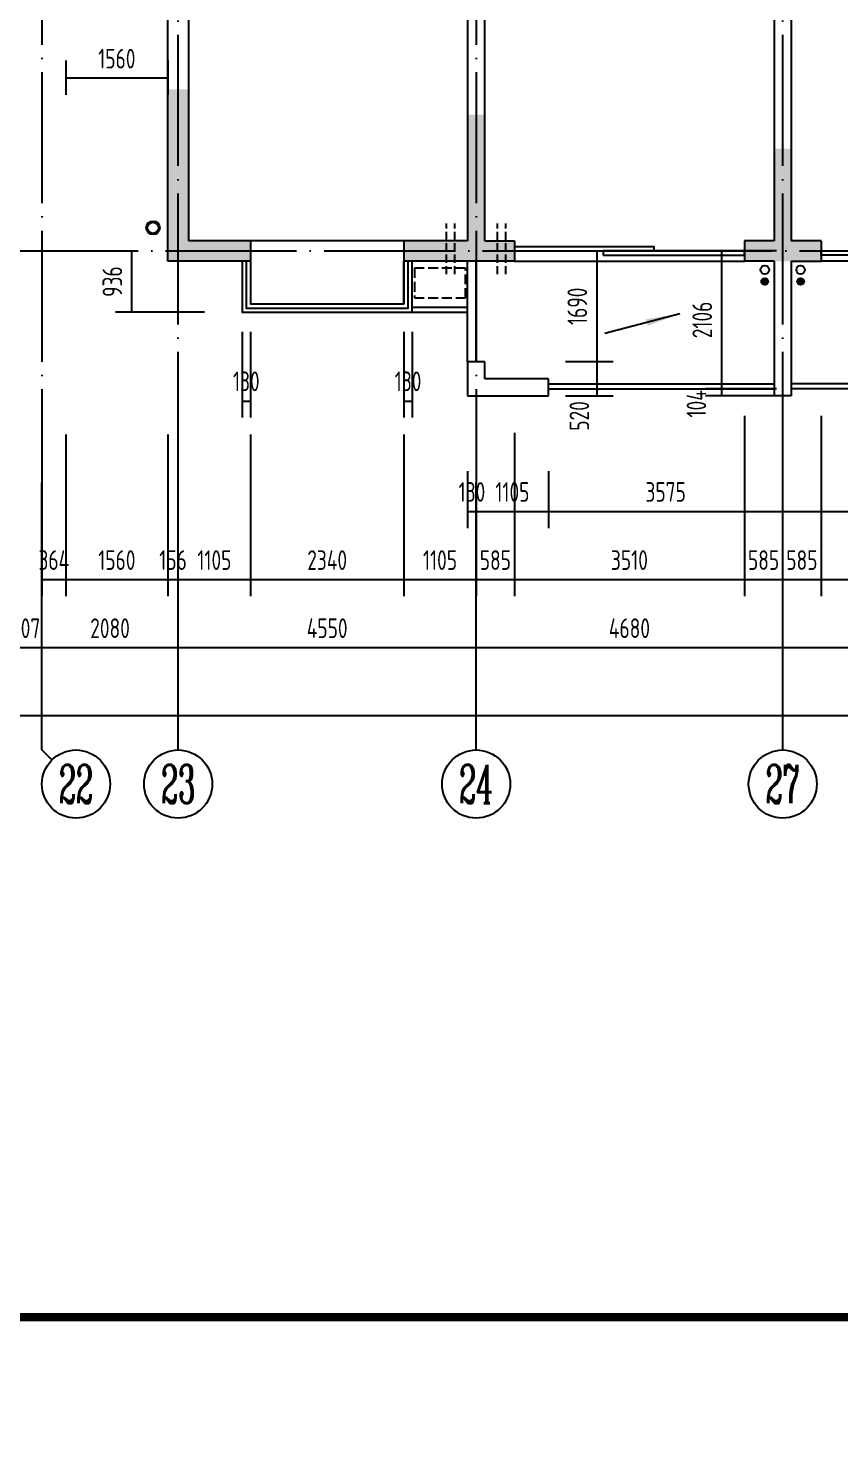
# Model space of a CAD drawing. Extents: x -726032 to 135930, y -151624 to 587044.
# Drawn here: x -435598 to -423210, y 444881 to 466477 of the extents above; entities that cross this region are included whole.
import ezdxf
from ezdxf.enums import TextEntityAlignment as Align

# ---------------------------------------------------------------- set-up
doc = ezdxf.new("R2010")
doc.units = 0
doc.header["$LTSCALE"] = 1000
doc.header["$MEASUREMENT"] = 0
doc.linetypes.add('DASH', pattern=[0.35, 0.25, -0.1])
doc.linetypes.add('DOTE', pattern=[2.42, 2, -0.2, 0.02, -0.2])
doc.layers.get('0').update_dxf_attribs({"linetype": 'CONTINUOUS'})
doc.layers.get('DEFPOINTS').update_dxf_attribs({"color": 1, "linetype": 'CONTINUOUS'})
for name, color, linetype in [('AXIS', 245, 'CONTINUOUS'), ('AXIS_TEXT', 7, 'CONTINUOUS'), ('COLUMN', 170, 'CONTINUOUS'), ('DOTE', 8, 'DOTE'), ('GROUND', 45, 'CONTINUOUS'), ('PUB_DIM', 245, 'CONTINUOUS'), ('PUB_TITLE', 1, 'CONTINUOUS'), ('ROOF', 4, 'CONTINUOUS'), ('WALL', 255, 'CONTINUOUS'), ('WINDOW', 155, 'CONTINUOUS'), ('空调', 245, 'CONTINUOUS'), ('雨水管', 20, 'CONTINUOUS')]:
    doc.layers.add(name, color=color, linetype=linetype)
doc.styles.add('COMPLEX', font='COMPLEX')
doc.styles.add('DIM_FONT', font='isocp.shx', dxfattribs={"width": 0.8})
doc.dimstyles.new('AXIS', dxfattribs={"dimtxt": 300, "dimasz": 1, "dimexe": 250, "dimexo": 300, "dimgap": 150, "dimtad": 1, "dimdec": 0, "dimzin": 0, "dimdsep": 46, "dimtxsty": 'DIM_FONT', "dimcen": 0.09, "dimse1": 1, "dimse2": 1, "dimclrt": 142, "dimadec": 0, "dimazin": 0, "dimtfac": 1, "dimtdec": 0, "dimtix": 1, "dimtmove": 2, "dimatfit": 3, "dimfxl": 1, "dimtolj": 1, "dimtzin": 0, "dimarcsym": 0})
doc.dimstyles.new('DIMA', dxfattribs={"dimtxt": 300, "dimasz": 1, "dimexe": 250, "dimexo": 300, "dimgap": 150, "dimtad": 1, "dimdec": 0, "dimzin": 0, "dimdsep": 46, "dimtxsty": 'DIM_FONT', "dimcen": 0.09, "dimse1": 1, "dimclrt": 142, "dimadec": 0, "dimazin": 0, "dimtfac": 1, "dimtdec": 0, "dimtix": 1, "dimtmove": 2, "dimatfit": 3, "dimfxl": 1, "dimtolj": 1, "dimtzin": 0, "dimarcsym": 0})
doc.dimstyles.new('DIMB', dxfattribs={"dimtxt": 300, "dimasz": 1, "dimexe": 250, "dimexo": 300, "dimgap": 150, "dimtad": 1, "dimdec": 0, "dimzin": 0, "dimdsep": 46, "dimtxsty": 'DIM_FONT', "dimcen": 0.09, "dimse2": 1, "dimclrt": 142, "dimadec": 0, "dimazin": 0, "dimtfac": 1, "dimtdec": 0, "dimtix": 1, "dimtmove": 2, "dimatfit": 3, "dimfxl": 1, "dimtolj": 1, "dimtzin": 0, "dimarcsym": 0})
doc.dimstyles.new('DIMN', dxfattribs={"dimtxt": 300, "dimasz": 1, "dimexe": 250, "dimexo": 300, "dimgap": 150, "dimtad": 1, "dimdec": 0, "dimzin": 0, "dimdsep": 46, "dimtxsty": 'DIM_FONT', "dimcen": 0.09, "dimclrt": 142, "dimadec": 0, "dimazin": 0, "dimtfac": 1, "dimtdec": 0, "dimtix": 1, "dimtmove": 2, "dimatfit": 3, "dimfxl": 1, "dimtolj": 1, "dimtzin": 0, "dimarcsym": 0})

# ---------------------------------------------------------------- blocks, each defined once
blk = doc.blocks.new('*D1716')
at = {"layer": 'DEFPOINTS', "color": 0, "transparency": 16777216}
for p in [(-424080, 460017), (-420505, 460017), (-420505, 459097)]:
    blk.add_point(p, dxfattribs=at)
at = {"layer": 'PUB_DIM', "color": 0, "lineweight": -2, "transparency": 16777216}
for p, q in [((-420505, 459717), (-420505, 458847)), ((-424079, 459097), (-420506, 459097))]:
    blk.add_line(p, q, dxfattribs=at)
at = {"layer": 'PUB_DIM', "color": 0, "transparency": 16777216}
for points in [[(-424079, 459098), (-424079, 459097), (-424080, 459097)], [(-420506, 459098), (-420506, 459097), (-420505, 459097)]]:
    blk.add_solid(points, dxfattribs=at)
at = {"layer": 'PUB_DIM', "color": 142, "transparency": 16777216, "insert": (-422292, 459397), "char_height": 300, "attachment_point": 5, "style": 'DIM_FONT'}
blk.add_mtext('\\A1;3575', dxfattribs=at)
blk = doc.blocks.new('*D490')
at = {"layer": 'DEFPOINTS', "color": 0, "transparency": 16777216}
for p in [(-423495, 460861), (-419985, 460601), (-423495, 458057)]:
    blk.add_point(p, dxfattribs=at)
at = {"layer": 'PUB_DIM', "color": 0, "lineweight": -2, "transparency": 16777216}
for p, q in [((-423495, 460561), (-423495, 457807)), ((-419985, 460301), (-419985, 457807)), ((-419986, 458057), (-423494, 458057))]:
    blk.add_line(p, q, dxfattribs=at)
at = {"layer": 'PUB_DIM', "color": 0, "transparency": 16777216}
for points in [[(-423494, 458058), (-423494, 458057), (-423495, 458057)], [(-419986, 458058), (-419986, 458057), (-419985, 458057)]]:
    blk.add_solid(points, dxfattribs=at)
at = {"layer": 'PUB_DIM', "color": 142, "transparency": 16777216, "insert": (-421740, 458357), "char_height": 300, "attachment_point": 5, "style": 'DIM_FONT'}
blk.add_mtext('\\A1;3510', dxfattribs=at)
blk = doc.blocks.new('*D3164')
at = {"layer": 'AXIS', "color": 0, "lineweight": -2, "transparency": 16777216}
blk.add_line((-419401, 457017), (-424079, 457017), dxfattribs=at)
at = {"layer": 'AXIS', "color": 0, "transparency": 16777216}
for points in [[(-424079, 457018), (-424079, 457017), (-424080, 457017)], [(-419401, 457018), (-419401, 457017), (-419400, 457017)]]:
    blk.add_solid(points, dxfattribs=at)
at = {"layer": 'DEFPOINTS', "color": 0, "transparency": 16777216}
for p in [(-424080, 459535), (-419400, 459535), (-424080, 457017)]:
    blk.add_point(p, dxfattribs=at)
at = {"layer": 'AXIS', "color": 142, "transparency": 16777216, "insert": (-421740, 457317), "char_height": 300, "attachment_point": 5, "style": 'DIM_FONT'}
blk.add_mtext('\\A1;4680', dxfattribs=at)
blk = doc.blocks.new('*D503')
at = {"layer": 'AXIS', "color": 0, "lineweight": -2, "transparency": 16777216}
for p, q in [((-481293, 459235), (-481293, 455727)), ((-412614, 459235), (-412614, 455727)), ((-412615, 455977), (-481292, 455977))]:
    blk.add_line(p, q, dxfattribs=at)
at = {"layer": 'AXIS', "color": 0, "transparency": 16777216}
for points in [[(-481292, 455978), (-481292, 455977), (-481293, 455977)], [(-412615, 455978), (-412615, 455977), (-412614, 455977)]]:
    blk.add_solid(points, dxfattribs=at)
at = {"layer": 'DEFPOINTS', "color": 0, "transparency": 16777216}
for p in [(-481293, 459535), (-412614, 459535), (-481293, 455977)]:
    blk.add_point(p, dxfattribs=at)
at = {"layer": 'AXIS', "color": 142, "transparency": 16777216, "insert": (-446953, 456277), "char_height": 300, "attachment_point": 5, "style": 'DIM_FONT'}
blk.add_mtext('\\A1;68679', dxfattribs=at)
blk = doc.blocks.new('*D3783')
at = {"layer": 'DEFPOINTS', "color": 0, "transparency": 16777216}
for p in [(-433310, 460575), (-432205, 460575), (-433310, 458057)]:
    blk.add_point(p, dxfattribs=at)
at = {"layer": 'PUB_DIM', "color": 0, "lineweight": -2, "transparency": 16777216}
for p, q in [((-432205, 460275), (-432205, 457807)), ((-432206, 458057), (-433309, 458057))]:
    blk.add_line(p, q, dxfattribs=at)
at = {"layer": 'PUB_DIM', "color": 0, "transparency": 16777216}
for points in [[(-433309, 458058), (-433309, 458057), (-433310, 458057)], [(-432206, 458058), (-432206, 458057), (-432205, 458057)]]:
    blk.add_solid(points, dxfattribs=at)
at = {"layer": 'PUB_DIM', "color": 142, "transparency": 16777216, "insert": (-432757, 458357), "char_height": 300, "attachment_point": 5, "style": 'DIM_FONT'}
blk.add_mtext('\\A1;1105', dxfattribs=at)
blk = doc.blocks.new('_AXISO')
blk.add_circle((0, 0), 0.5)
at = {"layer": 'AXIS_TEXT', "style": 'COMPLEX', "width": 1.041667}
blk.add_attdef('A', text='', height=0.56, dxfattribs=at).set_placement((-0.25, -0.28), (0.25, -0.28), align=Align.FIT)
blk = doc.blocks.new('*D3784')
at = {"layer": 'DEFPOINTS', "color": 0, "transparency": 16777216}
for p in [(-434015, 463077), (-432607, 463077), (-432607, 462141)]:
    blk.add_point(p, dxfattribs=at)
at = {"layer": 'PUB_DIM', "color": 0, "lineweight": -2, "transparency": 16777216}
for p, q in [((-434015, 462142), (-434015, 463076)), ((-432907, 462141), (-434265, 462141))]:
    blk.add_line(p, q, dxfattribs=at)
at = {"layer": 'PUB_DIM', "color": 0, "transparency": 16777216}
for points in [[(-434015, 463076), (-434014, 463076), (-434015, 463077)], [(-434015, 462142), (-434014, 462142), (-434015, 462141)]]:
    blk.add_solid(points, dxfattribs=at)
at = {"layer": 'PUB_DIM', "color": 142, "transparency": 16777216, "insert": (-434315, 462609), "char_height": 300, "attachment_point": 5, "rotation": 90, "style": 'DIM_FONT'}
blk.add_mtext('\\A1;936', dxfattribs=at)
blk = doc.blocks.new('*D3377')
at = {"layer": 'AXIS', "color": 0, "lineweight": -2, "transparency": 16777216}
blk.add_line((-428761, 457017), (-433309, 457017), dxfattribs=at)
at = {"layer": 'AXIS', "color": 0, "transparency": 16777216}
for points in [[(-433309, 457018), (-433309, 457017), (-433310, 457017)], [(-428761, 457018), (-428761, 457017), (-428760, 457017)]]:
    blk.add_solid(points, dxfattribs=at)
at = {"layer": 'DEFPOINTS', "color": 0, "transparency": 16777216}
for p in [(-433310, 459535), (-428760, 459535), (-433310, 457017)]:
    blk.add_point(p, dxfattribs=at)
at = {"layer": 'AXIS', "color": 142, "transparency": 16777216, "insert": (-431035, 457317), "char_height": 300, "attachment_point": 5, "style": 'DIM_FONT'}
blk.add_mtext('\\A1;4550', dxfattribs=at)
blk = doc.blocks.new('*D1240')
at = {"layer": 'DEFPOINTS', "color": 0, "transparency": 16777216}
for p in [(-435026, 466287), (-433466, 466287), (-435026, 465713)]:
    blk.add_point(p, dxfattribs=at)
at = {"layer": 'PUB_DIM', "color": 0, "lineweight": -2, "transparency": 16777216}
for p, q in [((-435026, 465987), (-435026, 465463)), ((-433466, 465987), (-433466, 465463)), ((-433467, 465713), (-435025, 465713))]:
    blk.add_line(p, q, dxfattribs=at)
at = {"layer": 'PUB_DIM', "color": 0, "transparency": 16777216}
for points in [[(-435025, 465713), (-435025, 465713), (-435026, 465713)], [(-433467, 465713), (-433467, 465713), (-433466, 465713)]]:
    blk.add_solid(points, dxfattribs=at)
at = {"layer": 'PUB_DIM', "color": 142, "transparency": 16777216, "insert": (-434246, 466013), "char_height": 300, "attachment_point": 5, "style": 'DIM_FONT'}
blk.add_mtext('\\A1;1560', dxfattribs=at)
blk = doc.blocks.new('*D1241')
at = {"layer": 'DEFPOINTS', "color": 0, "transparency": 16777216}
for p in [(-435390, 460575), (-435026, 460575), (-435390, 458057)]:
    blk.add_point(p, dxfattribs=at)
at = {"layer": 'PUB_DIM', "color": 0, "lineweight": -2, "transparency": 16777216}
for p, q in [((-435390, 460275), (-435390, 457807)), ((-435026, 460275), (-435026, 457807)), ((-435391, 458057), (-435392, 458057)), ((-435026, 458057), (-435390, 458057)), ((-435025, 458057), (-435024, 458057))]:
    blk.add_line(p, q, dxfattribs=at)
at = {"layer": 'PUB_DIM', "color": 0, "transparency": 16777216}
for points in [[(-435391, 458058), (-435391, 458057), (-435390, 458057)], [(-435025, 458058), (-435025, 458057), (-435026, 458057)]]:
    blk.add_solid(points, dxfattribs=at)
at = {"layer": 'PUB_DIM', "color": 142, "transparency": 16777216, "insert": (-435208, 458357), "char_height": 300, "attachment_point": 5, "style": 'DIM_FONT'}
blk.add_mtext('\\A1;364', dxfattribs=at)
blk = doc.blocks.new('*D3378')
at = {"layer": 'AXIS', "color": 0, "lineweight": -2, "transparency": 16777216}
for p, q in [((-435898, 457017), (-435899, 457017)), ((-435390, 457017), (-435897, 457017)), ((-435389, 457017), (-435388, 457017))]:
    blk.add_line(p, q, dxfattribs=at)
at = {"layer": 'AXIS', "color": 0, "transparency": 16777216}
for points in [[(-435898, 457018), (-435898, 457017), (-435897, 457017)], [(-435389, 457018), (-435389, 457017), (-435390, 457017)]]:
    blk.add_solid(points, dxfattribs=at)
at = {"layer": 'DEFPOINTS', "color": 0, "transparency": 16777216}
for p in [(-435897, 459535), (-435390, 459535), (-435897, 457017)]:
    blk.add_point(p, dxfattribs=at)
at = {"layer": 'AXIS', "color": 142, "transparency": 16777216, "insert": (-435643, 457317), "char_height": 300, "attachment_point": 5, "style": 'DIM_FONT'}
blk.add_mtext('\\A1;507', dxfattribs=at)
blk = doc.blocks.new('_AXISO1')
blk.add_line((0.354, -0.146), (0.5, 0))
blk.add_circle((0, -0.5), 0.5)
at = {"layer": 'AXIS_TEXT', "style": 'COMPLEX', "width": 1.041667}
blk.add_attdef('A', text='', height=0.56, dxfattribs=at).set_placement((-0.25, -0.78), (0.25, -0.78), align=Align.FIT)
blk = doc.blocks.new('*D2489')
at = {"layer": 'DEFPOINTS', "color": 0, "transparency": 16777216}
for p in [(-433466, 460575), (-433310, 460575), (-433466, 458057)]:
    blk.add_point(p, dxfattribs=at)
at = {"layer": 'PUB_DIM', "color": 0, "lineweight": -2, "transparency": 16777216}
for p, q in [((-433466, 460275), (-433466, 457807)), ((-433467, 458057), (-433468, 458057)), ((-433310, 458057), (-433466, 458057)), ((-433309, 458057), (-433308, 458057))]:
    blk.add_line(p, q, dxfattribs=at)
at = {"layer": 'PUB_DIM', "color": 0, "transparency": 16777216}
for points in [[(-433467, 458058), (-433467, 458057), (-433466, 458057)], [(-433309, 458058), (-433309, 458057), (-433310, 458057)]]:
    blk.add_solid(points, dxfattribs=at)
at = {"layer": 'PUB_DIM', "color": 142, "transparency": 16777216, "insert": (-433388, 458357), "char_height": 300, "attachment_point": 5, "style": 'DIM_FONT'}
blk.add_mtext('\\A1;156', dxfattribs=at)
blk = doc.blocks.new('*D3379')
at = {"layer": 'AXIS', "color": 0, "lineweight": -2, "transparency": 16777216}
blk.add_line((-433311, 457017), (-435389, 457017), dxfattribs=at)
at = {"layer": 'AXIS', "color": 0, "transparency": 16777216}
for points in [[(-435389, 457018), (-435389, 457017), (-435390, 457017)], [(-433311, 457018), (-433311, 457017), (-433310, 457017)]]:
    blk.add_solid(points, dxfattribs=at)
at = {"layer": 'DEFPOINTS', "color": 0, "transparency": 16777216}
for p in [(-435390, 459535), (-433310, 459535), (-435390, 457017)]:
    blk.add_point(p, dxfattribs=at)
at = {"layer": 'AXIS', "color": 142, "transparency": 16777216, "insert": (-434350, 457317), "char_height": 300, "attachment_point": 5, "style": 'DIM_FONT'}
blk.add_mtext('\\A1;2080', dxfattribs=at)
blk = doc.blocks.new('*D1243')
at = {"layer": 'DEFPOINTS', "color": 0, "transparency": 16777216}
for p in [(-435026, 460575), (-433466, 460575), (-435026, 458057)]:
    blk.add_point(p, dxfattribs=at)
at = {"layer": 'PUB_DIM', "color": 0, "lineweight": -2, "transparency": 16777216}
for p, q in [((-435026, 460275), (-435026, 457807)), ((-433466, 460275), (-433466, 457807)), ((-433467, 458057), (-435025, 458057))]:
    blk.add_line(p, q, dxfattribs=at)
at = {"layer": 'PUB_DIM', "color": 0, "transparency": 16777216}
for points in [[(-435025, 458058), (-435025, 458057), (-435026, 458057)], [(-433467, 458058), (-433467, 458057), (-433466, 458057)]]:
    blk.add_solid(points, dxfattribs=at)
at = {"layer": 'PUB_DIM', "color": 142, "transparency": 16777216, "insert": (-434246, 458357), "char_height": 300, "attachment_point": 5, "style": 'DIM_FONT'}
blk.add_mtext('\\A1;1560', dxfattribs=at)
blk = doc.blocks.new('*D2500')
at = {"layer": 'DEFPOINTS', "color": 0, "transparency": 16777216}
for p in [(-424665, 460861), (-424080, 460861), (-424665, 458057)]:
    blk.add_point(p, dxfattribs=at)
at = {"layer": 'PUB_DIM', "color": 0, "lineweight": -2, "transparency": 16777216}
for p, q in [((-424665, 460561), (-424665, 457807)), ((-424666, 458057), (-424667, 458057)), ((-424080, 458057), (-424665, 458057)), ((-424079, 458057), (-424078, 458057))]:
    blk.add_line(p, q, dxfattribs=at)
at = {"layer": 'PUB_DIM', "color": 0, "transparency": 16777216}
for points in [[(-424666, 458058), (-424666, 458057), (-424665, 458057)], [(-424079, 458058), (-424079, 458057), (-424080, 458057)]]:
    blk.add_solid(points, dxfattribs=at)
at = {"layer": 'PUB_DIM', "color": 142, "transparency": 16777216, "insert": (-424372, 458357), "char_height": 300, "attachment_point": 5, "style": 'DIM_FONT'}
blk.add_mtext('\\A1;585', dxfattribs=at)
blk = doc.blocks.new('*D3791')
at = {"layer": 'DEFPOINTS', "color": 0, "transparency": 16777216}
for p in [(-424080, 460861), (-423495, 460861), (-424080, 458057)]:
    blk.add_point(p, dxfattribs=at)
at = {"layer": 'PUB_DIM', "color": 0, "lineweight": -2, "transparency": 16777216}
for p, q in [((-423495, 460561), (-423495, 457807)), ((-424081, 458057), (-424082, 458057)), ((-423495, 458057), (-424080, 458057)), ((-423494, 458057), (-423493, 458057))]:
    blk.add_line(p, q, dxfattribs=at)
at = {"layer": 'PUB_DIM', "color": 0, "transparency": 16777216}
for points in [[(-424081, 458058), (-424081, 458057), (-424080, 458057)], [(-423494, 458058), (-423494, 458057), (-423495, 458057)]]:
    blk.add_solid(points, dxfattribs=at)
at = {"layer": 'PUB_DIM', "color": 142, "transparency": 16777216, "insert": (-423787, 458357), "char_height": 300, "attachment_point": 5, "style": 'DIM_FONT'}
blk.add_mtext('\\A1;585', dxfattribs=at)
blk = doc.blocks.new('*D2501')
at = {"layer": 'DEFPOINTS', "color": 0, "transparency": 16777216}
for p in [(-428760, 460017), (-427655, 460017), (-427655, 459097)]:
    blk.add_point(p, dxfattribs=at)
at = {"layer": 'PUB_DIM', "color": 0, "lineweight": -2, "transparency": 16777216}
for p, q in [((-427655, 459717), (-427655, 458847)), ((-428759, 459097), (-427656, 459097))]:
    blk.add_line(p, q, dxfattribs=at)
at = {"layer": 'PUB_DIM', "color": 0, "transparency": 16777216}
for points in [[(-428759, 459098), (-428759, 459097), (-428760, 459097)], [(-427656, 459098), (-427656, 459097), (-427655, 459097)]]:
    blk.add_solid(points, dxfattribs=at)
at = {"layer": 'PUB_DIM', "color": 142, "transparency": 16777216, "insert": (-428207, 459397), "char_height": 300, "attachment_point": 5, "style": 'DIM_FONT'}
blk.add_mtext('\\A1;1105', dxfattribs=at)
blk = doc.blocks.new('*D1250')
at = {"layer": 'DEFPOINTS', "color": 0, "transparency": 16777216}
for p in [(-428760, 460601), (-428175, 460601), (-428760, 458057)]:
    blk.add_point(p, dxfattribs=at)
at = {"layer": 'PUB_DIM', "color": 0, "lineweight": -2, "transparency": 16777216}
for p, q in [((-428760, 460301), (-428760, 457807)), ((-428175, 460301), (-428175, 457807)), ((-428761, 458057), (-428762, 458057)), ((-428175, 458057), (-428760, 458057)), ((-428174, 458057), (-428173, 458057))]:
    blk.add_line(p, q, dxfattribs=at)
at = {"layer": 'PUB_DIM', "color": 0, "transparency": 16777216}
for points in [[(-428761, 458058), (-428761, 458057), (-428760, 458057)], [(-428174, 458058), (-428174, 458057), (-428175, 458057)]]:
    blk.add_solid(points, dxfattribs=at)
at = {"layer": 'PUB_DIM', "color": 142, "transparency": 16777216, "insert": (-428467, 458357), "char_height": 300, "attachment_point": 5, "style": 'DIM_FONT'}
blk.add_mtext('\\A1;585', dxfattribs=at)
blk = doc.blocks.new('*D3792')
at = {"layer": 'DEFPOINTS', "color": 0, "transparency": 16777216}
for p in [(-428890, 460017), (-428760, 460017), (-428760, 459097)]:
    blk.add_point(p, dxfattribs=at)
at = {"layer": 'PUB_DIM', "color": 0, "lineweight": -2, "transparency": 16777216}
for p, q in [((-428890, 459717), (-428890, 458847)), ((-428891, 459097), (-428892, 459097)), ((-428890, 459097), (-428760, 459097)), ((-428759, 459097), (-428758, 459097))]:
    blk.add_line(p, q, dxfattribs=at)
at = {"layer": 'PUB_DIM', "color": 0, "transparency": 16777216}
for points in [[(-428891, 459098), (-428891, 459097), (-428890, 459097)], [(-428759, 459098), (-428759, 459097), (-428760, 459097)]]:
    blk.add_solid(points, dxfattribs=at)
at = {"layer": 'PUB_DIM', "color": 142, "transparency": 16777216, "insert": (-428825, 459397), "char_height": 300, "attachment_point": 5, "style": 'DIM_FONT'}
blk.add_mtext('\\A1;130', dxfattribs=at)
blk = doc.blocks.new('*D3793')
at = {"layer": 'DEFPOINTS', "color": 0, "transparency": 16777216}
for p in [(-427655, 460017), (-424080, 460017), (-424080, 459097)]:
    blk.add_point(p, dxfattribs=at)
at = {"layer": 'PUB_DIM', "color": 0, "lineweight": -2, "transparency": 16777216}
for p, q in [((-427655, 459717), (-427655, 458847)), ((-427654, 459097), (-424081, 459097))]:
    blk.add_line(p, q, dxfattribs=at)
at = {"layer": 'PUB_DIM', "color": 0, "transparency": 16777216}
for points in [[(-427654, 459098), (-427654, 459097), (-427655, 459097)], [(-424081, 459098), (-424081, 459097), (-424080, 459097)]]:
    blk.add_solid(points, dxfattribs=at)
at = {"layer": 'PUB_DIM', "color": 142, "transparency": 16777216, "insert": (-425867, 459397), "char_height": 300, "attachment_point": 5, "style": 'DIM_FONT'}
blk.add_mtext('\\A1;3575', dxfattribs=at)
blk = doc.blocks.new('*D1251')
at = {"layer": 'DEFPOINTS', "color": 0, "transparency": 16777216}
for p in [(-424665, 460861), (-428175, 460601), (-428175, 458057)]:
    blk.add_point(p, dxfattribs=at)
at = {"layer": 'PUB_DIM', "color": 0, "lineweight": -2, "transparency": 16777216}
for p, q in [((-424665, 460561), (-424665, 457807)), ((-428175, 460301), (-428175, 457807)), ((-424666, 458057), (-428174, 458057))]:
    blk.add_line(p, q, dxfattribs=at)
at = {"layer": 'PUB_DIM', "color": 0, "transparency": 16777216}
for points in [[(-428174, 458058), (-428174, 458057), (-428175, 458057)], [(-424666, 458058), (-424666, 458057), (-424665, 458057)]]:
    blk.add_solid(points, dxfattribs=at)
at = {"layer": 'PUB_DIM', "color": 142, "transparency": 16777216, "insert": (-426420, 458357), "char_height": 300, "attachment_point": 5, "style": 'DIM_FONT'}
blk.add_mtext('\\A1;3510', dxfattribs=at)
blk = doc.blocks.new('*D3382')
at = {"layer": 'AXIS', "color": 0, "lineweight": -2, "transparency": 16777216}
blk.add_line((-424081, 457017), (-428759, 457017), dxfattribs=at)
at = {"layer": 'AXIS', "color": 0, "transparency": 16777216}
for points in [[(-428759, 457018), (-428759, 457017), (-428760, 457017)], [(-424081, 457018), (-424081, 457017), (-424080, 457017)]]:
    blk.add_solid(points, dxfattribs=at)
at = {"layer": 'DEFPOINTS', "color": 0, "transparency": 16777216}
for p in [(-428760, 459535), (-424080, 459535), (-428760, 457017)]:
    blk.add_point(p, dxfattribs=at)
at = {"layer": 'AXIS', "color": 142, "transparency": 16777216, "insert": (-426420, 457317), "char_height": 300, "attachment_point": 5, "style": 'DIM_FONT'}
blk.add_mtext('\\A1;4680', dxfattribs=at)
blk = doc.blocks.new('*D1252')
at = {"layer": 'DEFPOINTS', "color": 0, "transparency": 16777216}
for p in [(-432335, 462141), (-432205, 462141), (-432205, 460786)]:
    blk.add_point(p, dxfattribs=at)
at = {"layer": 'PUB_DIM', "color": 0, "lineweight": -2, "transparency": 16777216}
for p, q in [((-432335, 461841), (-432335, 460536)), ((-432205, 461841), (-432205, 460536)), ((-432336, 460786), (-432337, 460786)), ((-432335, 460786), (-432205, 460786)), ((-432204, 460786), (-432203, 460786))]:
    blk.add_line(p, q, dxfattribs=at)
at = {"layer": 'PUB_DIM', "color": 0, "transparency": 16777216}
for points in [[(-432336, 460787), (-432336, 460786), (-432335, 460786)], [(-432204, 460787), (-432204, 460786), (-432205, 460786)]]:
    blk.add_solid(points, dxfattribs=at)
at = {"layer": 'PUB_DIM', "color": 142, "transparency": 16777216, "insert": (-432270, 461086), "char_height": 300, "attachment_point": 5, "style": 'DIM_FONT'}
blk.add_mtext('\\A1;130', dxfattribs=at)
blk = doc.blocks.new('*D1253')
at = {"layer": 'DEFPOINTS', "color": 0, "transparency": 16777216}
for p in [(-432205, 460575), (-429865, 460575), (-432205, 458057)]:
    blk.add_point(p, dxfattribs=at)
at = {"layer": 'PUB_DIM', "color": 0, "lineweight": -2, "transparency": 16777216}
for p, q in [((-432205, 460275), (-432205, 457807)), ((-429865, 460275), (-429865, 457807)), ((-429866, 458057), (-432204, 458057))]:
    blk.add_line(p, q, dxfattribs=at)
at = {"layer": 'PUB_DIM', "color": 0, "transparency": 16777216}
for points in [[(-432204, 458058), (-432204, 458057), (-432205, 458057)], [(-429866, 458058), (-429866, 458057), (-429865, 458057)]]:
    blk.add_solid(points, dxfattribs=at)
at = {"layer": 'PUB_DIM', "color": 142, "transparency": 16777216, "insert": (-431035, 458357), "char_height": 300, "attachment_point": 5, "style": 'DIM_FONT'}
blk.add_mtext('\\A1;2340', dxfattribs=at)
blk = doc.blocks.new('*D2502')
at = {"layer": 'DEFPOINTS', "color": 0, "transparency": 16777216}
for p in [(-429865, 460575), (-428760, 460601), (-429865, 458057)]:
    blk.add_point(p, dxfattribs=at)
at = {"layer": 'PUB_DIM', "color": 0, "lineweight": -2, "transparency": 16777216}
for p, q in [((-429865, 460275), (-429865, 457807)), ((-428761, 458057), (-429864, 458057))]:
    blk.add_line(p, q, dxfattribs=at)
at = {"layer": 'PUB_DIM', "color": 0, "transparency": 16777216}
for points in [[(-429864, 458058), (-429864, 458057), (-429865, 458057)], [(-428761, 458058), (-428761, 458057), (-428760, 458057)]]:
    blk.add_solid(points, dxfattribs=at)
at = {"layer": 'PUB_DIM', "color": 142, "transparency": 16777216, "insert": (-429312, 458357), "char_height": 300, "attachment_point": 5, "style": 'DIM_FONT'}
blk.add_mtext('\\A1;1105', dxfattribs=at)
blk = doc.blocks.new('*D1254')
at = {"layer": 'DEFPOINTS', "color": 0, "transparency": 16777216}
for p in [(-429865, 462141), (-429735, 462141), (-429735, 460786)]:
    blk.add_point(p, dxfattribs=at)
at = {"layer": 'PUB_DIM', "color": 0, "lineweight": -2, "transparency": 16777216}
for p, q in [((-429865, 461841), (-429865, 460536)), ((-429735, 461841), (-429735, 460536)), ((-429866, 460786), (-429867, 460786)), ((-429865, 460786), (-429735, 460786)), ((-429734, 460786), (-429733, 460786))]:
    blk.add_line(p, q, dxfattribs=at)
at = {"layer": 'PUB_DIM', "color": 0, "transparency": 16777216}
for points in [[(-429866, 460787), (-429866, 460786), (-429865, 460786)], [(-429734, 460787), (-429734, 460786), (-429735, 460786)]]:
    blk.add_solid(points, dxfattribs=at)
at = {"layer": 'PUB_DIM', "color": 142, "transparency": 16777216, "insert": (-429800, 461086), "char_height": 300, "attachment_point": 5, "style": 'DIM_FONT'}
blk.add_mtext('\\A1;130', dxfattribs=at)
blk = doc.blocks.new('*D3963')
at = {"layer": 'DEFPOINTS', "color": 0, "transparency": 16777216}
for p in [(-427698, 461387), (-427698, 460867), (-426916, 460867)]:
    blk.add_point(p, dxfattribs=at)
at = {"layer": 'PUB_DIM', "color": 0, "lineweight": -2, "transparency": 16777216}
for p, q in [((-427398, 461387), (-426666, 461387)), ((-426916, 461386), (-426916, 460868)), ((-427398, 460867), (-426666, 460867))]:
    blk.add_line(p, q, dxfattribs=at)
at = {"layer": 'PUB_DIM', "color": 0, "transparency": 16777216}
for points in [[(-426916, 461386), (-426916, 461386), (-426916, 461387)], [(-426916, 460868), (-426916, 460868), (-426916, 460867)]]:
    blk.add_solid(points, dxfattribs=at)
at = {"layer": 'PUB_DIM', "color": 142, "transparency": 16777216, "insert": (-427185, 460558), "char_height": 300, "attachment_point": 5, "rotation": 90, "style": 'DIM_FONT'}
blk.add_mtext('\\A1;520', dxfattribs=at)
blk = doc.blocks.new('*D3964')
at = {"layer": 'DEFPOINTS', "color": 0, "transparency": 16777216}
for p in [(-427880, 463077), (-427698, 461387), (-426916, 461387)]:
    blk.add_point(p, dxfattribs=at)
at = {"layer": 'PUB_DIM', "color": 0, "lineweight": -2, "transparency": 16777216}
for p, q in [((-427580, 463077), (-426666, 463077)), ((-426916, 463076), (-426916, 461388)), ((-427398, 461387), (-426666, 461387))]:
    blk.add_line(p, q, dxfattribs=at)
at = {"layer": 'PUB_DIM', "color": 0, "transparency": 16777216}
for points in [[(-426916, 463076), (-426916, 463076), (-426916, 463077)], [(-426916, 461388), (-426916, 461388), (-426916, 461387)]]:
    blk.add_solid(points, dxfattribs=at)
at = {"layer": 'PUB_DIM', "color": 142, "transparency": 16777216, "insert": (-427216, 462232), "char_height": 300, "attachment_point": 5, "rotation": 90, "style": 'DIM_FONT'}
blk.add_mtext('\\A1;1690', dxfattribs=at)
blk = doc.blocks.new('_ARROW')
blk.add_solid([(0, 0), (-1, 0.1), (-1, -0.1)])
blk = doc.blocks.new('*D3962')
at = {"layer": 'DEFPOINTS', "color": 0, "transparency": 16777216}
for p in [(-425008, 463077), (-423874, 463077), (-423874, 460971)]:
    blk.add_point(p, dxfattribs=at)
at = {"layer": 'PUB_DIM', "color": 0, "lineweight": -2, "transparency": 16777216}
for p, q in [((-424174, 463077), (-425258, 463077)), ((-425008, 460972), (-425008, 463076)), ((-424174, 460971), (-425258, 460971))]:
    blk.add_line(p, q, dxfattribs=at)
at = {"layer": 'PUB_DIM', "color": 0, "transparency": 16777216}
for points in [[(-425008, 463076), (-425007, 463076), (-425008, 463077)], [(-425008, 460972), (-425007, 460972), (-425008, 460971)]]:
    blk.add_solid(points, dxfattribs=at)
at = {"layer": 'PUB_DIM', "color": 142, "transparency": 16777216, "insert": (-425308, 462024), "char_height": 300, "attachment_point": 5, "rotation": 90, "style": 'DIM_FONT'}
blk.add_mtext('\\A1;2106', dxfattribs=at)
blk = doc.blocks.new('*D3961')
at = {"layer": 'DEFPOINTS', "color": 0, "transparency": 16777216}
for p in [(-425008, 460971), (-423874, 460971), (-423874, 460867)]:
    blk.add_point(p, dxfattribs=at)
at = {"layer": 'PUB_DIM', "color": 0, "lineweight": -2, "transparency": 16777216}
for p, q in [((-424174, 460971), (-425258, 460971)), ((-424174, 460867), (-425258, 460867)), ((-425008, 460972), (-425008, 460973)), ((-425008, 460867), (-425008, 460971)), ((-425008, 460866), (-425008, 460865))]:
    blk.add_line(p, q, dxfattribs=at)
at = {"layer": 'PUB_DIM', "color": 0, "transparency": 16777216}
for points in [[(-425008, 460972), (-425007, 460972), (-425008, 460971)], [(-425008, 460866), (-425007, 460866), (-425008, 460867)]]:
    blk.add_solid(points, dxfattribs=at)
at = {"layer": 'PUB_DIM', "color": 142, "transparency": 16777216, "insert": (-425398, 460743), "char_height": 300, "attachment_point": 5, "rotation": 90, "style": 'DIM_FONT'}
blk.add_mtext('\\A1;104', dxfattribs=at)

msp = doc.modelspace()

# ---------------------------------------------------------------- hatches: boundary and pattern name
at = {"layer": '雨水管'}
h = msp.add_hatch(dxfattribs=at)
h.set_pattern_fill('ANSI31', color=256, scale=130, style=0)
h.set_pattern_definition([(45, (-945109.378, 804642.36), (-11.4904852, 11.4904852), [])])
h.paths.add_polyline_path([(-424405.6, 462610.6, 1), (-424301.6, 462610.6, 1)])
h = msp.add_hatch(dxfattribs=at)
h.set_pattern_fill('ANSI31', color=256, scale=130, style=0)
h.set_pattern_definition([(135, (96949.637, 804642.36), (11.4904852, 11.4904852), [])])
h.paths.add_polyline_path([(-423858.2, 462610.6, 1), (-423754.2, 462610.6, 1)])

# ---------------------------------------------------------------- linework, layer by layer
at = {"layer": 'AXIS'}
for p, q in [((-435389.9, 455457.5), (-435389.9, 459534.9)), ((-433309.9, 455457.5), (-433309.9, 459534.9)), ((-428759.9, 455457.5), (-428759.9, 459534.9)), ((-424079.9, 455457.5), (-424079.9, 459534.9))]:
    msp.add_line(p, q, dxfattribs=at)
at = {"layer": 'COLUMN'}
for points in [[(-433465.9, 465546.9), (-433465.9, 462920.9), (-433153.9, 465546.9), (-433153.9, 463232.9)], [(-428889.9, 465156.9), (-428889.9, 463232.9), (-428629.9, 465156.9), (-428629.9, 463232.9)], [(-424209.9, 463232.9), (-424209.9, 464636.9), (-423949.9, 463232.9), (-423949.9, 464636.9)], [(-433465.9, 462920.9), (-433153.9, 463232.9), (-432204.9, 462920.9), (-432204.9, 463232.9)], [(-429864.9, 463232.9), (-429864.9, 462920.9), (-428174.9, 463232.9), (-428174.9, 462920.9)], [(-424664.9, 463232.9), (-424664.9, 462920.9), (-423494.9, 463232.9), (-423494.9, 462920.9)]]:
    msp.add_solid(points, dxfattribs=at)
at = {"layer": 'DOTE'}
for p, q in [((-435389.9, 490006.5), (-435389.9, 459534.9)), ((-428759.9, 490006.5), (-428759.9, 459534.9)), ((-424079.9, 459534.9), (-424079.9, 471916.9)), ((-433309.9, 459534.9), (-433309.9, 470876.9)), ((-481902.2, 463076.9), (-412270.4, 463076.9))]:
    msp.add_line(p, q, dxfattribs=at)
at = {"layer": 'GROUND'}
for p, q in [((-428174.9, 462920.9), (-424664.9, 462920.9)), ((-419984.9, 462920.9), (-423494.9, 462920.9))]:
    msp.add_line(p, q, dxfattribs=at)
at = {"layer": 'PUB_TITLE'}
for points, const_width in [([(-495405.4, 445498.4), (-398815.4, 445498.4), (-398815.4, 500098.4), (-495405.4, 500098.4)], 0.234), ([(-492805.4, 446798.4), (-400115.4, 446798.4), (-400115.4, 498798.4), (-492805.4, 498798.4)], 130), ([(-495405.4, 390898.4), (-398815.4, 390898.4), (-398815.4, 445498.4), (-495405.4, 445498.4)], 0.234)]:
    msp.add_lwpolyline(points, close=True, dxfattribs=dict(at, const_width=const_width))
at = {"layer": 'ROOF'}
for p, q in [((-428889.9, 461386.7), (-428889.9, 462920.9)), ((-428759.9, 461386.7), (-428759.9, 462920.9)), ((-429734.9, 462218.9), (-428889.9, 462218.9)), ((-429734.9, 462140.9), (-428889.9, 462140.9))]:
    msp.add_line(p, q, dxfattribs=at)
for points in [[(-427654.9, 461048.7), (-424209.9, 461048.7)], [(-427654.9, 460970.7), (-424209.9, 460970.7)], [(-420504.9, 461048.7), (-423949.9, 461048.7)], [(-420504.9, 460970.7), (-423949.9, 460970.7)]]:
    msp.add_lwpolyline(points, dxfattribs=at)
at = {"layer": 'WALL'}
for p, q in [((-423949.9, 471786.9), (-423949.9, 463232.9)), ((-433465.9, 462920.9), (-433465.9, 469706.9)), ((-428629.9, 463232.9), (-428629.9, 469420.9)), ((-424209.9, 469108.9), (-424209.9, 463232.9)), ((-433153.9, 468328.9), (-433153.9, 463232.9)), ((-428889.9, 468328.9), (-428889.9, 463232.9)), ((-432204.9, 463232.9), (-433153.9, 463232.9)), ((-432204.9, 463232.9), (-432204.9, 462920.9)), ((-429864.9, 463232.9), (-429864.9, 462920.9)), ((-428889.9, 463232.9), (-429864.9, 463232.9)), ((-428629.9, 463232.9), (-428174.9, 463232.9)), ((-428174.9, 463232.9), (-428174.9, 462920.9)), ((-424664.9, 463232.9), (-424664.9, 462920.9)), ((-424209.9, 463232.9), (-424664.9, 463232.9)), ((-423494.9, 463232.9), (-423949.9, 463232.9)), ((-423494.9, 463232.9), (-423494.9, 462920.9)), ((-432204.9, 462920.9), (-433465.9, 462920.9)), ((-428174.9, 462920.9), (-429864.9, 462920.9)), ((-424209.9, 462920.9), (-424664.9, 462920.9)), ((-424209.9, 462920.9), (-424209.9, 460866.9)), ((-423949.9, 462920.9), (-423494.9, 462920.9)), ((-423949.9, 462920.9), (-423949.9, 460866.9)), ((-423949.9, 460866.9), (-424209.9, 460866.9))]:
    msp.add_line(p, q, dxfattribs=at)
at = {"layer": 'WALL', "color": 255}
for p, q in [((-428889.9, 461386.7), (-428889.9, 460866.7)), ((-428629.9, 461126.7), (-428629.9, 461386.7)), ((-427654.9, 461126.7), (-428629.9, 461126.7)), ((-427654.9, 460866.7), (-427654.9, 461126.7)), ((-428889.9, 460866.7), (-427654.9, 460866.7))]:
    msp.add_line(p, q, dxfattribs=at)
at = {"layer": 'WALL', "color": 0}
msp.add_line((-428629.9, 461386.7), (-428889.9, 461386.7), dxfattribs=at)
at = {"layer": 'WINDOW'}
msp.add_line((-429864.9, 463232.9), (-432204.9, 463232.9), dxfattribs=at)
for points in [[(-428174.9, 463076.9), (-426042.9, 463076.9), (-426042.9, 463141.9), (-428174.9, 463141.9)], [(-426822.9, 463011.9), (-424664.9, 463011.9), (-424664.9, 463076.9), (-426822.9, 463076.9)], [(-421336.9, 463011.9), (-423494.9, 463011.9), (-423494.9, 463076.9), (-421336.9, 463076.9)]]:
    msp.add_lwpolyline(points, close=True, dxfattribs=at)
for points in [[(-432334.9, 462920.9), (-432334.9, 462140.9), (-429734.9, 462140.9), (-429734.9, 462920.9)], [(-432269.9, 462920.9), (-432269.9, 462205.9), (-429799.9, 462205.9), (-429799.9, 462920.9)], [(-432204.9, 462920.9), (-432204.9, 462270.9), (-429864.9, 462270.9), (-429864.9, 462920.9)], [(-429864.9, 462920.9), (-429864.9, 462270.9)]]:
    msp.add_lwpolyline(points, dxfattribs=at)
at = {"layer": '空调', "linetype": 'DASH', "ltscale": 0.5}
for p, q in [((-429214.9, 462721.2), (-429214.9, 463495.1)), ((-429084.9, 462721.2), (-429084.9, 463495.1)), ((-428434.9, 462721.2), (-428434.9, 463495.1)), ((-428304.9, 462721.2), (-428304.9, 463495.1))]:
    msp.add_line(p, q, dxfattribs=at)
at = {"layer": '空调', "linetype": 'DASH', "ltscale": 0.6}
msp.add_lwpolyline([(-429701.7, 462359.5), (-428921.7, 462359.5), (-428921.7, 462814.5), (-429701.7, 462814.5)], close=True, dxfattribs=at)
at = {"layer": '雨水管'}
msp.add_lwpolyline([(-425652, 462117.3), (-426794, 461815.3)], dxfattribs=at)
for centre, radius in [((-433693.5, 463430.5), 104), ((-433693.5, 463430.5), 84.5), ((-424353.6, 462788.2), 65), ((-423806.2, 462788.2), 65), ((-424353.6, 462610.6), 52), ((-423806.2, 462610.6), 52)]:
    msp.add_circle(centre, radius, dxfattribs=at)

# ---------------------------------------------------------------- block references
at = {"layer": 'AXIS'}
ref = msp.add_blockref('_AXISO1', (-435389.9, 454937.5), dxfattribs=dict(at, xscale=1040, yscale=1040, zscale=1040, rotation=90))
ref.add_attrib('A', '22', dxfattribs={"layer": 'AXIS_TEXT', "height": 582.4, "style": 'COMPLEX', "width": 0.551471}).set_placement((-435129.9, 454646.3), (-434609.9, 454646.3), align=Align.FIT)
ref = msp.add_blockref('_AXISO', (-433309.9, 454937.5), dxfattribs=dict(at, xscale=1040, yscale=1040, zscale=1040))
ref.add_attrib('A', '23', dxfattribs={"layer": 'AXIS_TEXT', "height": 582.4, "style": 'COMPLEX', "width": 0.551471}).set_placement((-433569.9, 454646.3), (-433049.9, 454646.3), align=Align.FIT)
ref = msp.add_blockref('_AXISO', (-428759.9, 454937.5), dxfattribs=dict(at, xscale=1040, yscale=1040, zscale=1040))
ref.add_attrib('A', '24', dxfattribs={"layer": 'AXIS_TEXT', "height": 582.4, "style": 'COMPLEX', "width": 0.520833}).set_placement((-429019.9, 454646.3), (-428499.9, 454646.3), align=Align.FIT)
ref = msp.add_blockref('_AXISO', (-424079.9, 454937.5), dxfattribs=dict(at, xscale=1040, yscale=1040, zscale=1040))
ref.add_attrib('A', '27', dxfattribs={"layer": 'AXIS_TEXT', "height": 582.4, "style": 'COMPLEX', "width": 0.551471}).set_placement((-424339.9, 454646.3), (-423819.9, 454646.3), align=Align.FIT)
at = {"layer": '雨水管', "xscale": 519.9999999999976, "yscale": 519.9999999999976, "zscale": 519.9999999999976, "rotation": 14.8153817559993}
msp.add_blockref('_ARROW', (-425652, 462117.3), dxfattribs=at)

# ---------------------------------------------------------------- dimensions: what is measured, and where the dimension line sits
at = {"layer": 'AXIS'}
dim = msp.add_aligned_dim(p1=(-412613.9, 459534.9), p2=(-481292.9, 459534.9), distance=3557.4, dimstyle='DIMN', dxfattribs=at)
dim.commit()
dim.dimension.update_dxf_attribs({"geometry": '*D503', "text_midpoint": (-446953.4, 456277.5)})
for base, p1, p2, picture, middle in [((-435896.9, 457017.5), (-435389.9, 459534.9), (-435896.9, 459534.9), '*D3378', (-435643.4, 457317.5)), ((-435389.9, 457017.5), (-433309.9, 459534.9), (-435389.9, 459534.9), '*D3379', (-434349.9, 457317.5)), ((-433309.9, 457017.5), (-428759.9, 459534.9), (-433309.9, 459534.9), '*D3377', (-431034.9, 457317.5)), ((-428759.9, 457017.5), (-424079.9, 459534.9), (-428759.9, 459534.9), '*D3382', (-426419.9, 457317.5)), ((-424079.9, 457017.5), (-419399.9, 459534.9), (-424079.9, 459534.9), '*D3164', (-421739.9, 457317.5))]:
    dim = msp.add_linear_dim(base=base, p1=p1, p2=p2, dimstyle='AXIS', dxfattribs=at)
    dim.commit()
    dim.dimension.update_dxf_attribs({"geometry": picture, "text_midpoint": middle})
at = {"layer": 'PUB_DIM'}
for base, p1, p2, dimstyle, picture, middle in [((-435025.9, 465712.9), (-433465.9, 466286.9), (-435025.9, 466286.9), 'DIMN', '*D1240', (-434245.9, 466012.9)), ((-432204.9, 460786.4), (-432334.9, 462140.9), (-432204.9, 462140.9), 'DIMN', '*D1252', (-432269.9, 461086.4)), ((-429734.9, 460786.4), (-429864.9, 462140.9), (-429734.9, 462140.9), 'DIMN', '*D1254', (-429799.9, 461086.4)), ((-428174.9, 458057.5), (-424664.9, 460860.9), (-428174.9, 460600.9), 'DIMN', '*D1251', (-426419.9, 458357.5)), ((-424664.9, 458057.5), (-424079.9, 460860.9), (-424664.9, 460860.9), 'DIMA', '*D2500', (-424372.4, 458357.5)), ((-424079.9, 458057.5), (-423494.9, 460860.9), (-424079.9, 460860.9), 'DIMB', '*D3791', (-423787.4, 458357.5)), ((-423494.9, 458057.5), (-419984.9, 460600.9), (-423494.9, 460860.9), 'DIMN', '*D490', (-421739.9, 458357.5)), ((-435389.9, 458057.5), (-435025.9, 460574.9), (-435389.9, 460574.9), 'DIMN', '*D1241', (-435207.9, 458357.5)), ((-435025.9, 458057.5), (-433465.9, 460574.9), (-435025.9, 460574.9), 'DIMN', '*D1243', (-434245.9, 458357.5)), ((-433465.9, 458057.5), (-433309.9, 460574.9), (-433465.9, 460574.9), 'DIMA', '*D2489', (-433387.9, 458357.5)), ((-433309.9, 458057.5), (-432204.9, 460574.9), (-433309.9, 460574.9), 'DIMB', '*D3783', (-432757.4, 458357.5)), ((-432204.9, 458057.5), (-429864.9, 460574.9), (-432204.9, 460574.9), 'DIMN', '*D1253', (-431034.9, 458357.5)), ((-429864.9, 458057.5), (-428759.9, 460600.9), (-429864.9, 460574.9), 'DIMA', '*D2502', (-429312.4, 458357.5)), ((-428759.9, 458057.5), (-428174.9, 460600.9), (-428759.9, 460600.9), 'DIMN', '*D1250', (-428467.4, 458357.5)), ((-428759.9, 459097.5), (-428889.9, 460017.3), (-428759.9, 460017.3), 'DIMB', '*D3792', (-428824.9, 459397.5)), ((-427654.9, 459097.5), (-428759.9, 460017.3), (-427654.9, 460017.3), 'DIMA', '*D2501', (-428207.4, 459397.5)), ((-424079.9, 459097.5), (-427654.9, 460017.3), (-424079.9, 460017.3), 'DIMB', '*D3793', (-425867.4, 459397.5)), ((-420504.9, 459097.5), (-424079.9, 460017.3), (-420504.9, 460017.3), 'DIMA', '*D1716', (-422292.4, 459397.5))]:
    dim = msp.add_linear_dim(base=base, p1=p1, p2=p2, dimstyle=dimstyle, dxfattribs=at)
    dim.commit()
    dim.dimension.update_dxf_attribs({"geometry": picture, "text_midpoint": middle})
for base, p1, p2, dimstyle, picture, middle in [((-434014.6, 463076.9), (-432607.3, 462140.9), (-432607.3, 463076.9), 'DIMB', '*D3784', (-434314.6, 462608.9)), ((-426915.7, 461386.7), (-427880.2, 463076.9), (-427698.2, 461386.7), 'DIMN', '*D3964', (-427215.7, 462231.8)), ((-425007.6, 463076.9), (-423874.2, 460970.7), (-423874.2, 463076.9), 'DIMN', '*D3962', (-425307.7, 462023.8))]:
    dim = msp.add_linear_dim(base=base, p1=p1, p2=p2, angle=90, dimstyle=dimstyle, dxfattribs=at)
    dim.commit()
    dim.dimension.update_dxf_attribs({"geometry": picture, "text_midpoint": middle})
for base, p1, p2, picture, middle in [((-426915.7, 460866.7), (-427698.2, 461386.7), (-427698.2, 460866.7), '*D3963', (-427184.9, 460558.5)), ((-425007.6, 460970.7), (-423874.2, 460866.9), (-423874.2, 460970.7), '*D3961', (-425397.6, 460742.9))]:
    dim = msp.add_linear_dim(base=base, p1=p1, p2=p2, angle=90, dimstyle='DIMN', dxfattribs=at)
    dim.commit()
    dim.dimension.update_dxf_attribs({"geometry": picture, "text_midpoint": middle, "dimtype": 160})

doc.saveas('drawing.dxf')
